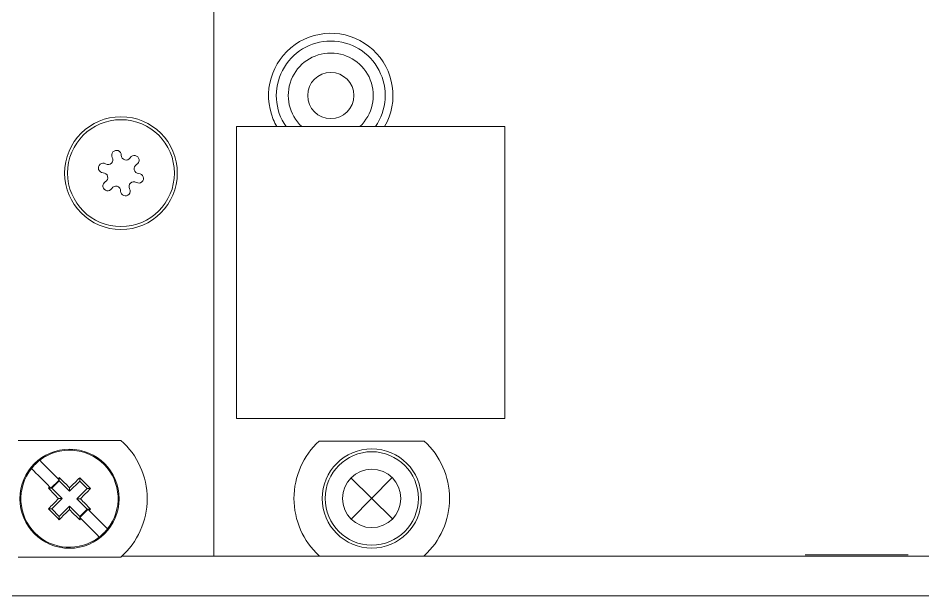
# Model space of a CAD drawing. Extents: x -194 to 239, y -574 to -265.
# Drawn here: x -98.61 to -83.89, y -338.94 to -329.55 of the extents above; entities that cross this region are included whole.
import ezdxf

# ---------------------------------------------------------------- set-up
doc = ezdxf.new("R2010")
doc.units = 0
doc.header["$LTSCALE"] = 0.5
doc.layers.get('0').update_dxf_attribs({"linetype": 'CONTINUOUS'})
doc.layers.add('1', color=7, linetype='CONTINUOUS')
doc.layers.add('UMRISSE', color=7, linetype='CONTINUOUS')
doc.layers.add('TANGENT EDGES', color=7, linetype='CONTINUOUS', lineweight=0)
doc.layers.add('VISIBLE', color=7, linetype='CONTINUOUS', lineweight=0)

msp = doc.modelspace()

# ---------------------------------------------------------------- linework, layer by layer
at = {"color": 7, "linetype": 'Continuous', "lineweight": 5}
for p, q in [((-95.42283, -338.29566), (-95.42283, -300.24218)), ((-96.93494, -336.41511), (-98.60736, -336.41511)), ((-97.93772, -337.05991), (-98.07259, -337.19322)), ((-97.95714, -337.04026), (-97.93772, -337.05991)), ((-97.9371, -337.07458), (-97.93679, -337.02033)), ((-97.60188, -337.07651), (-97.60156, -337.02226)), ((-98.05792, -337.19401), (-98.11218, -337.1937)), ((-98.07259, -337.19322), (-98.09201, -337.17358)), ((-97.9371, -337.07458), (-98.05792, -337.19401)), ((-98.05792, -337.19401), (-97.89128, -337.36259)), ((-97.77046, -337.24316), (-97.9371, -337.07458)), ((-97.60188, -337.07651), (-97.77046, -337.24316)), ((-97.77046, -337.24316), (-97.77012, -337.18546)), ((-97.65102, -337.36398), (-97.48244, -337.19734)), ((-97.48244, -337.19734), (-97.60188, -337.07651)), ((-97.48244, -337.19734), (-97.42819, -337.19765)), ((-97.89128, -337.36259), (-98.05986, -337.52924)), ((-97.89128, -337.36259), (-97.94898, -337.36226)), ((-97.94043, -337.65006), (-97.77184, -337.48342)), ((-97.77184, -337.48342), (-97.77218, -337.54112)), ((-97.77184, -337.48342), (-97.6052, -337.652)), ((-97.48438, -337.53256), (-97.65102, -337.36398)), ((-97.65102, -337.36398), (-97.59332, -337.36432)), ((-98.05986, -337.52924), (-98.11411, -337.52892)), ((-98.05986, -337.52924), (-97.94043, -337.65006)), ((-97.94043, -337.65006), (-97.94074, -337.70431)), ((-97.6052, -337.652), (-97.60551, -337.70625)), ((-97.6052, -337.652), (-97.48438, -337.53256)), ((-97.60458, -337.66667), (-97.46972, -337.53335)), ((-97.48438, -337.53256), (-97.43013, -337.53288)), ((-97.46972, -337.53335), (-97.4503, -337.553)), ((-97.60551, -337.70625), (-97.58516, -337.68632)), ((-97.58516, -337.68632), (-97.60458, -337.66667)), ((-98.60736, -338.31146), (-96.93494, -338.31146)), ((-96.91735, -338.29566), (-95.42283, -338.29566))]:
    msp.add_line(p, q, dxfattribs=at)
at = {"lineweight": 5}
msp.add_line((-63.37234, -338.29521), (-95.63497, -338.29521), dxfattribs=at)
at = {"color": 7, "linetype": 'Continuous', "lineweight": 5, "flags": 128}
for points in [[(-97.95714, -337.04026), (-97.99533, -337.00163), (-98.03331, -336.96321), (-98.07105, -336.92504), (-98.10852, -336.88713), (-98.14569, -336.84952), (-98.18255, -336.81224), (-98.21905, -336.77531), (-98.25519, -336.73875)], [(-98.39005, -336.87207), (-98.35392, -336.90862), (-98.31741, -336.94555), (-98.28056, -336.98284), (-98.24338, -337.02044), (-98.20591, -337.05835), (-98.16817, -337.09653), (-98.1302, -337.13494), (-98.09201, -337.17358)], [(-97.15225, -337.85451), (-97.18839, -337.81796), (-97.22489, -337.78102), (-97.26175, -337.74374), (-97.29892, -337.70613), (-97.33639, -337.66823), (-97.37413, -337.63005), (-97.41211, -337.59163), (-97.4503, -337.553)], [(-97.58516, -337.68632), (-97.54697, -337.72495), (-97.50899, -337.76337), (-97.47126, -337.80154), (-97.43379, -337.83945), (-97.39661, -337.87706), (-97.35976, -337.91434), (-97.32325, -337.95127), (-97.28712, -337.98782)]]:
    msp.add_lwpolyline(points, dxfattribs=at)
at = {"color": 7, "linetype": 'Continuous', "lineweight": 5}
for centre, radius in [((-96.9336, -332.0693), 0.91657), ((-96.9336, -332.0693), 0.86916), ((-97.77115, -337.36329), 0.80595)]:
    msp.add_circle(centre, radius, dxfattribs=at)
for centre, radius, start, end in [((-97.00616, -331.77688), 0.07798, 358.937288, 208.937288), ((-97.22312, -331.98594), 0.07798, 58.937288, 268.937288), ((-97.14265, -331.85234), 0.07798, 238.937288, 28.937288), ((-96.85023, -331.77977), 0.07798, 178.937288, 328.937288), ((-96.71664, -331.86025), 0.07798, 298.937288, 148.937288), ((-96.64117, -331.99673), 0.07798, 118.937288, 268.937288), ((-97.22602, -332.14187), 0.07798, 298.937288, 88.937288), ((-96.64407, -332.15267), 0.07798, 238.937288, 88.937288), ((-97.15055, -332.27836), 0.07798, 118.937288, 328.937288), ((-97.01696, -332.35883), 0.07798, 358.937288, 148.937288), ((-96.86103, -332.36172), 0.07798, 178.937288, 28.937288), ((-96.72454, -332.28626), 0.07798, 58.937288, 208.937288), ((-97.77115, -337.36329), 1.26424, 311.409622, 48.590378), ((-97.77115, -337.36329), 0.79015, 321.56104, 127.776835), ((-97.77115, -337.36329), 0.79015, 127.776835, 141.56104), ((-97.77115, -337.36329), 0.79015, 141.56104, 307.776835), ((-79.57676, -355.78785), 26.25472, 134.371179, 134.433354), ((-114.12314, -353.52385), 23.11632, 44.974368, 45.555888), ((-81.70491, -353.61045), 22.97545, 133.780485, 134.365568), ((-114.24156, -353.64451), 23.51996, 44.368661, 44.969433), ((-78.82476, -356.5027), 27.29179, 134.908143, 134.967953), ((-81.48408, -321.25863), 23.03085, 223.780782, 224.364458), ((-113.90385, -321.03879), 23.07718, 314.973674, 315.556178), ((-81.69461, -353.63215), 22.99813, 134.972673, 135.557179), ((-114.07334, -353.48258), 23.05189, 43.781049, 44.364191), ((-81.42478, -321.20467), 23.34556, 224.366417, 224.971677), ((-113.91292, -321.038), 23.08411, 313.781657, 314.363983), ((-81.49737, -321.28155), 23.00528, 224.97317, 225.557495), ((-110.6696, -324.28336), 18.73054, 314.891127, 314.978279), ((-97.77115, -337.36329), 0.79015, 307.776835, 321.56104)]:
    msp.add_arc(centre, radius, start, end, dxfattribs=at)
at = {"layer": '1', "lineweight": 5}
msp.add_line((-139.88366, -338.94377), (-63.41311, -338.94377), dxfattribs=at)
at = {"layer": 'TANGENT EDGES', "color": 7, "lineweight": 5}
for start, end in [(90, 227.046024), (312.953972, 90)]:
    msp.add_arc((-93.521, -330.80791), 0.69135, start, end, dxfattribs=at)
at = {"layer": 'UMRISSE', "color": 7, "lineweight": 5}
for p, q in [((-92.51585, -337.69161), (-93.19246, -337.02601)), ((-93.18696, -337.69711), (-92.52135, -337.02051)), ((-84.12757, -338.27506), (-85.80165, -338.27506))]:
    msp.add_line(p, q, dxfattribs=at)
at = {"layer": 'VISIBLE', "color": 7, "lineweight": 5}
for p, q in [((-95.05272, -331.31391), (-95.05272, -336.05769)), ((-90.68845, -331.31391), (-95.05272, -331.31391)), ((-90.68845, -336.05769), (-90.68845, -331.31391)), ((-90.68845, -336.05769), (-95.05272, -336.05769)), ((-91.99984, -336.42587), (-93.70847, -336.42587))]:
    msp.add_line(p, q, dxfattribs=at)
for centre, radius in [((-93.521, -330.80791), 0.3751), ((-92.85416, -337.35881), 0.80644), ((-92.85416, -337.35881), 0.759), ((-92.85416, -337.35881), 0.47438)]:
    msp.add_circle(centre, radius, dxfattribs=at)
for centre, radius, start, end in [((-93.521, -330.80791), 1.012, 329.999998, 202.522674), ((-93.521, -330.80791), 0.8855, 90, 214.849905), ((-93.521, -330.80791), 0.8855, 325.150091, 90), ((-93.521, -330.80791), 1.012, 202.522674, 209.999998), ((-92.85416, -337.35881), 1.26501, 132.481111, 227.518885), ((-92.85416, -337.35881), 1.26501, 312.481111, 47.518885)]:
    msp.add_arc(centre, radius, start, end, dxfattribs=at)

doc.saveas('drawing.dxf')
